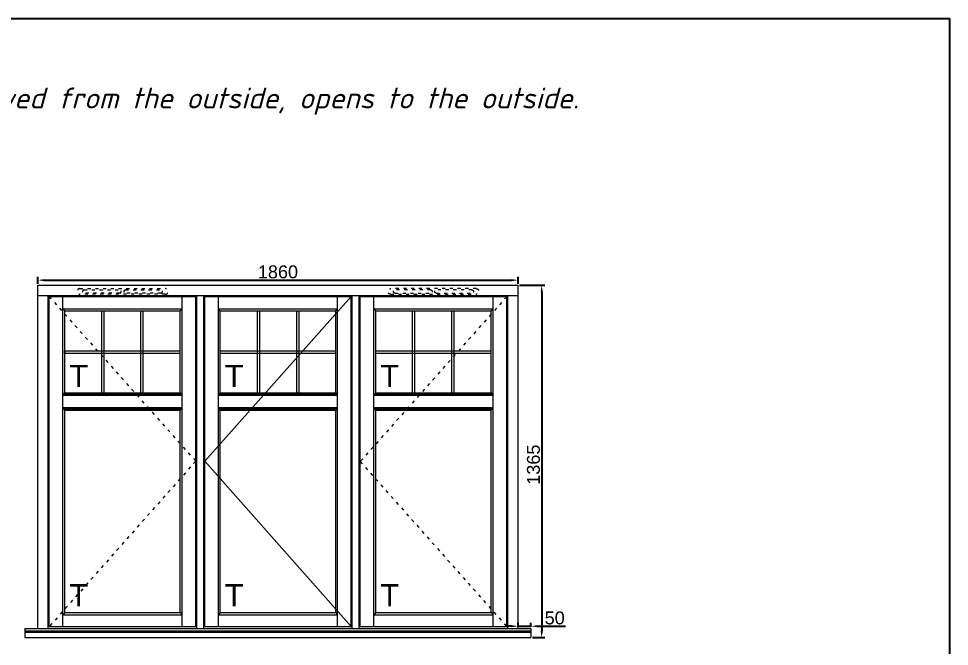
# Model space of a CAD drawing. Header units: millimetres. Extents: x 0 to 182016, y 11 to 3710.
# Drawn here: x 81282 to 84887, y 1278 to 3710 of the extents above; entities that cross this region are included whole.
import ezdxf

# ---------------------------------------------------------------- set-up
doc = ezdxf.new("R2010")
doc.units = ezdxf.units.MM
doc.linetypes.add('ACAD_ISO03W100', pattern=[30, 12, -18])
doc.layers.add('Matmenys', color=10, linetype='Continuous', lineweight=20)
doc.styles.add('ROMANS', font='stylu.ttf', dxfattribs={"oblique": 15})
doc.styles.get("Standard").update_dxf_attribs({"font": 'arial.ttf'})
doc.linetypes.add('TRACKS', pattern='A,3.81,[130,ltypeshp.shx,S=6.35,R=0,X=0,Y=0],3.81', length=7.62)
doc.dimstyles.new('Padidinti matmenys', dxfattribs={"dimscale": 10, "dimtxt": 5, "dimasz": 2.5, "dimexe": 1.25, "dimexo": 0.625, "dimtad": 1, "dimdec": 1, "dimtxsty": 'Standard', "dimcen": 2.5, "dimadec": 0, "dimazin": 0, "dimtfac": 1, "dimtdec": 1, "dimtmove": 0, "dimatfit": 3, "dimfxl": 1, "dimarcsym": 0})

# ---------------------------------------------------------------- blocks, each defined once
blk = doc.blocks.new('*D1167')
at = {"color": 0, "lineweight": -2, "transparency": 16777216}
for p, q in [((81356.3, 2683.4), (81356.3, 2709.6)), ((83216.3, 2683.4), (83216.3, 2709.6)), ((81381.3, 2697.1), (83191.3, 2697.1))]:
    blk.add_line(p, q, dxfattribs=at)
at = {"color": 0, "transparency": 16777216}
for points in [[(81381.3, 2701.2), (81381.3, 2692.9), (81356.3, 2697.1)], [(83191.3, 2701.2), (83191.3, 2692.9), (83216.3, 2697.1)]]:
    blk.add_solid(points, dxfattribs=at)
at = {"layer": 'Defpoints', "color": 0, "transparency": 16777216}
for p in [(81356.3, 2677.2), (83216.3, 2697.1), (83216.3, 2677.2)]:
    blk.add_point(p, dxfattribs=at)
at = {"color": 0, "lineweight": 5, "transparency": 16777216, "insert": (82286.3, 2728.9), "char_height": 50, "attachment_point": 5}
blk.add_mtext('1860', dxfattribs=at)
blk = doc.blocks.new('tv')
at = {"linetype": 'ACAD_ISO03W100', "lineweight": 5}
for p, q in [((29400.1, 41533.7), (29731.1, 41533.7)), ((29731.1, 41511.7), (29400.1, 41511.7))]:
    blk.add_line(p, q, dxfattribs=at)
for points in [[(29416.6, 41528.7), (29554.6, 41528.7, -1), (29554.6, 41516.7), (29416.6, 41516.7, -1)], [(29576.6, 41516.7, -1), (29576.6, 41528.7), (29714.6, 41528.7, -1), (29714.6, 41516.7)]]:
    blk.add_lwpolyline(points, format="xyb", close=True, dxfattribs=at)
for centre, start, end in [((29400.1, 41522.7), 90, 270), ((29731.1, 41522.7), 270, 90)]:
    blk.add_arc(centre, 11, start, end, dxfattribs=at)
blk = doc.blocks.new('*D1122')
at = {"color": 0, "lineweight": -2, "transparency": 16777216}
for p, q in [((83222.5, 2677.2), (83320.5, 2677.2)), ((83308, 2652.2), (83308, 1337.2)), ((83272.5, 1312.2), (83320.5, 1312.2))]:
    blk.add_line(p, q, dxfattribs=at)
at = {"color": 0, "transparency": 16777216}
for points in [[(83303.8, 2652.2), (83312.2, 2652.2), (83308, 2677.2)], [(83303.8, 1337.2), (83312.2, 1337.2), (83308, 1312.2)]]:
    blk.add_solid(points, dxfattribs=at)
at = {"layer": 'Defpoints', "color": 0, "transparency": 16777216}
for p in [(83216.3, 2677.2), (83266.3, 1312.2), (83308, 1312.2)]:
    blk.add_point(p, dxfattribs=at)
at = {"color": 0, "lineweight": 5, "transparency": 16777216, "insert": (83276.2, 1982.2), "char_height": 50, "attachment_point": 5, "rotation": 90}
blk.add_mtext('1365', dxfattribs=at)
blk = doc.blocks.new('*D1921')
at = {"color": 0, "lineweight": -2, "ltscale": 0.1, "transparency": 16777216}
for p, q in [((83191.3, 1356.3), (83166.3, 1356.3)), ((83216.3, 1353.8), (83216.3, 1368.8)), ((83216.3, 1356.3), (83266.3, 1356.3)), ((83266.3, 1353.8), (83266.3, 1368.8)), ((83291.3, 1356.3), (83400.2, 1356.3))]:
    blk.add_line(p, q, dxfattribs=at)
at = {"color": 0, "ltscale": 0.1, "transparency": 16777216}
for points in [[(83191.3, 1360.5), (83191.3, 1352.2), (83216.3, 1356.3)], [(83291.3, 1360.5), (83291.3, 1352.2), (83266.3, 1356.3)]]:
    blk.add_solid(points, dxfattribs=at)
at = {"layer": 'Defpoints', "color": 0, "ltscale": 0.1, "transparency": 16777216}
for p in [(83216.3, 1347.5), (83266.3, 1356.3), (83266.3, 1347.5)]:
    blk.add_point(p, dxfattribs=at)
at = {"color": 0, "ltscale": 0.1, "transparency": 16777216, "insert": (83358.3, 1388.1), "char_height": 50, "attachment_point": 5}
blk.add_mtext('50', dxfattribs=at)

msp = doc.modelspace()

# ---------------------------------------------------------------- linework, layer by layer
at = {"lineweight": 5}
for p, q in [((81356.3221385, 2677.192222), (83216.2888292, 2677.192222)), ((81356.3221385, 1347.5116013), (81356.3221385, 2677.192222)), ((83216.2888292, 1347.5116013), (83216.2888292, 2677.192222)), ((81356.3221385, 2637.1922216), (83216.2888292, 2637.1922216)), ((81396.3221385, 1347.5116013), (81396.3221385, 2637.1922216)), ((81400.3221385, 2633.1922216), (81967.6443689, 2633.1922216)), ((81400.3221385, 1354.9617728), (81400.3221385, 2633.1922216)), ((81453.0050445, 1354.9617728), (81453.0050445, 2633.1922216)), ((81914.9614632, 1354.9617728), (81914.9614632, 2633.1922216)), ((81967.6443689, 1354.9617728), (81967.6443689, 2633.1922216)), ((81971.644369, 1347.5116013), (81971.644369, 2637.1922216)), ((81998.644369, 1347.5116013), (81998.644369, 2637.1922216)), ((82002.644369, 2633.1922216), (82569.9665987, 2633.1922216)), ((82002.644369, 1354.9617728), (82002.644369, 2633.1922216)), ((82055.3272747, 1354.9617728), (82055.3272747, 2633.1922216)), ((82517.2836934, 1354.9617728), (82517.2836934, 2633.1922216)), ((82569.9665991, 1354.9617728), (82569.9665991, 2633.1922216)), ((82573.9665991, 1347.5116013), (82573.9665991, 2637.1922216)), ((82600.9665991, 1347.5116013), (82600.9665991, 2637.1922216)), ((82604.9665991, 2633.1922216), (83172.2888289, 2633.1922216)), ((82604.9665991, 1354.9617728), (82604.9665991, 2633.1922216)), ((82657.6495048, 1354.9617728), (82657.6495048, 2633.1922216)), ((83119.6059235, 1354.9617728), (83119.6059235, 2633.1922216)), ((83172.2888289, 1354.9617728), (83172.2888289, 2633.1922216)), ((83176.2888289, 1347.5116013), (83176.2888289, 2637.1922216)), ((81453.0050445, 2585.5093159), (81914.9614632, 2585.5093159)), ((81460.3221388, 2578.1922216), (81453.0050445, 2585.5093159)), ((81460.3221388, 2578.1922216), (81907.6443689, 2578.1922216)), ((81460.3221388, 2259.6690019), (81460.3221388, 2578.1922216)), ((81603.4332499, 2259.6690019), (81603.4332499, 2578.1922216)), ((81612.4332499, 2259.6690019), (81612.4332499, 2578.1922216)), ((81755.5443611, 2259.6690019), (81755.5443611, 2578.1922216)), ((81764.5443611, 2259.6690019), (81764.5443611, 2578.1922216)), ((81907.6443689, 2578.1922216), (81914.9614632, 2585.5093159)), ((81907.6443689, 2259.6690019), (81907.6443689, 2578.1922216)), ((82055.3272747, 2585.5093159), (82517.2836934, 2585.5093159)), ((82062.644369, 2578.1922216), (82055.3272747, 2585.5093159)), ((82062.644369, 2578.1922216), (82509.9665991, 2578.1922216)), ((82062.644369, 2259.6690019), (82062.644369, 2578.1922216)), ((82207.5002204, 2259.6690019), (82207.5002204, 2578.1922216)), ((82216.5002204, 2259.6690019), (82216.5002204, 2578.1922216)), ((82359.6113315, 2259.6690019), (82359.6113315, 2578.1922216)), ((82368.6113315, 2259.6690019), (82368.6113315, 2578.1922216)), ((82509.9665991, 2578.1922216), (82517.2836934, 2585.5093159)), ((82509.9665991, 2259.6690019), (82509.9665991, 2578.1922216)), ((82657.6495048, 2585.5093159), (83119.6059235, 2585.5093159)), ((82664.9665991, 2578.1922216), (82657.6495048, 2585.5093159)), ((82664.9665991, 2578.1922216), (83112.2888292, 2578.1922216)), ((82664.9665991, 2259.6690019), (82664.9665991, 2578.1922216)), ((82808.0777102, 2259.6690019), (82808.0777102, 2578.1922216)), ((82817.0777102, 2259.6690019), (82817.0777102, 2578.1922216)), ((82960.1888213, 2259.6690019), (82960.1888213, 2578.1922216)), ((82969.1888213, 2259.6690019), (82969.1888213, 2578.1922216)), ((83112.2888292, 2578.1922216), (83119.6059235, 2585.5093159)), ((83112.2888292, 2259.6690019), (83112.2888292, 2578.1922216)), ((81460.3221388, 2423.4306118), (81907.6443689, 2423.4306118)), ((82062.644369, 2423.4306118), (82509.9665991, 2423.4306118)), ((82664.9665991, 2423.4306118), (83112.2888292, 2423.4306118)), ((81460.3221388, 2414.4306118), (81907.6443689, 2414.4306118)), ((82062.644369, 2414.4306118), (82509.9665991, 2414.4306118)), ((82664.9665991, 2414.4306118), (83112.2888292, 2414.4306118)), ((81460.3221388, 1409.9617728), (81460.3221388, 2194.6690019)), ((81907.6443689, 1409.9617728), (81907.6443689, 2194.6690019)), ((82062.644369, 1409.9617728), (82062.644369, 2194.6690019)), ((82509.9665991, 1409.9617728), (82509.9665991, 2194.6690019)), ((82664.9665991, 1409.9617728), (82664.9665991, 2194.6690019)), ((83112.2888292, 1409.9617728), (83112.2888292, 2194.6690019)), ((81460.3221388, 1409.9617728), (81453.0050445, 1400.980399)), ((81460.3221388, 1409.9617728), (81907.6443689, 1409.9617728)), ((81907.6443689, 1409.9617728), (81914.9614632, 1400.980399)), ((82062.644369, 1409.9617728), (82055.3272747, 1400.980399)), ((82062.644369, 1409.9617728), (82509.9665991, 1409.9617728)), ((82509.9665991, 1409.9617728), (82517.2836934, 1400.980399)), ((82664.9665991, 1409.9617728), (82657.6495048, 1400.980399)), ((82664.9665991, 1409.9617728), (83112.2888292, 1409.9617728)), ((83112.2888292, 1409.9617728), (83119.6059235, 1400.980399)), ((81453.0050445, 1400.980399), (81914.9614632, 1400.980399)), ((82055.3272747, 1400.980399), (82517.2836934, 1400.980399)), ((82657.6495048, 1400.980399), (83119.6059235, 1400.980399)), ((81306.3221385, 1347.5116013), (83266.2888292, 1347.5116013)), ((81306.3221385, 1347.5116013), (81306.3221385, 1312.1617728)), ((81306.3221385, 1338.734043), (83266.2888292, 1338.734043)), ((81400.3221385, 1354.9617728), (81967.6443689, 1354.9617728)), ((82002.644369, 1354.9617728), (82569.9665987, 1354.9617728)), ((82604.9665991, 1354.9617728), (83172.2888289, 1354.9617728)), ((83266.2888292, 1347.5116013), (83266.2888292, 1312.1617728)), ((81306.3221385, 1332.7787661), (83266.2888292, 1332.7787661)), ((81306.3221385, 1312.1617728), (83266.2888292, 1312.1617728))]:
    msp.add_line(p, q, dxfattribs=at)
at = {"linetype": 'ACAD_ISO03W100', "lineweight": 5}
for p, q in [((81400.3221385, 2633.1922216), (81967.6443689, 1995.8020834)), ((83172.2888292, 2633.1922216), (82604.9665988, 1994.0769976)), ((81967.6443689, 1995.8020834), (81400.3221385, 1354.9617728)), ((82604.9665988, 1994.0769976), (83172.2888292, 1354.9617728))]:
    msp.add_line(p, q, dxfattribs=at)
at = {"color": 5, "linetype": 'TRACKS', "lineweight": 5}
for p, q in [((82569.9665991, 2633.1922216), (82002.6443686, 1995.8020834)), ((82002.6443686, 1995.8020834), (82569.9665991, 1354.9617728))]:
    msp.add_line(p, q, dxfattribs=at)
at = {"ltscale": 0.1}
for p, q in [((81460.3221388, 2414.4306118), (81460.3221388, 2423.4306118)), ((81453.0050445, 2252.3519076), (81914.9614632, 2252.3519076)), ((81460.3221388, 2259.6690019), (81907.6443689, 2259.6690019)), ((82055.3272747, 2252.3519076), (82517.2836934, 2252.3519076)), ((82062.644369, 2259.6690019), (82509.9665991, 2259.6690019)), ((82657.6495048, 2252.3519076), (83119.6059235, 2252.3519076)), ((82664.9665991, 2259.6690019), (83112.2888292, 2259.6690019)), ((81453.0050445, 2202.7674281), (81914.9614632, 2202.7674281)), ((82055.3272747, 2202.7674281), (82517.2836934, 2202.7674281)), ((82657.6495048, 2202.7674281), (83119.6059235, 2202.7674281)), ((81460.3221388, 2194.6690019), (81907.6443689, 2194.6690019)), ((82062.644369, 2194.6690019), (82509.9665991, 2194.6690019)), ((82664.9665991, 2194.6690019), (83112.2888292, 2194.6690019))]:
    msp.add_line(p, q, dxfattribs=at)
msp.add_lwpolyline([(84887.2512827, 3710.4502728), (84887.2512827, 10.9108603), (79387.9359399, 10.9108603), (79387.9359399, 3710.4502728)], close=True)
for points in [[(81453.0050445, 2252.3519076), (81460.3221388, 2259.6690019)], [(81907.6443689, 2259.6690019), (81914.9614632, 2252.3519076)], [(82062.644369, 2259.6690019), (82055.3272747, 2252.3519076)], [(82509.9665991, 2259.6690019), (82517.2836934, 2252.3519076)], [(82664.9665991, 2259.6690019), (82657.6495048, 2252.3519076)], [(83112.2888292, 2259.6690019), (83119.6059235, 2252.3519076)], [(81460.3221388, 2194.6690019), (81453.0050445, 2202.7674281)], [(81914.9614632, 2202.7674281), (81907.6443689, 2194.6690019)], [(82055.3272747, 2202.7674281), (82062.644369, 2194.6690019)], [(82517.2836934, 2202.7674281), (82509.9665991, 2194.6690019)], [(82657.6495048, 2202.7674281), (82664.9665991, 2194.6690019)], [(83112.2888292, 2194.6690019), (83119.6059235, 2202.7674281)]]:
    msp.add_lwpolyline(points, dxfattribs=at)

# ---------------------------------------------------------------- block references
at = {"color": 1}
msp.add_blockref('tv', (52118.801337, -38869.4906216), dxfattribs=at)
at = {"color": 1, "xscale": -1}
msp.add_blockref('tv', (112454.2105464, -38869.4906216), dxfattribs=at)

# ---------------------------------------------------------------- texts
at = {"lineweight": 0, "insert": (81034.1344801, 3443.1762634), "char_height": 80.838163663, "attachment_point": 1, "style": 'ROMANS'}
msp.add_mtext('{\\fISOCPEUR|b0|i0|c186|p34;Viewed from the outside, opens to the outside.}', dxfattribs=at)
at = {"layer": 'Matmenys', "color": 0}
for p in [(81477.577355, 2282.522539), (82079.8995851, 2282.522539), (82682.2218152, 2282.522539), (81477.577355, 1432.81531), (82079.8995851, 1432.81531), (82682.2218152, 1432.81531)]:
    msp.add_text('T', height=86.4, dxfattribs=at).set_placement(p)

# ---------------------------------------------------------------- dimensions: what is measured, and where the dimension line sits
at = {"color": 1, "lineweight": 5}
dim = msp.add_linear_dim(base=(83216.2888292, 2697.0782114), p1=(81356.3221385, 2677.192222), p2=(83216.2888292, 2677.192222), dimstyle='Padidinti matmenys', dxfattribs=at)
dim.commit()
dim.dimension.update_dxf_attribs({"geometry": '*D1167', "text_midpoint": (82286.3054838, 2728.8568608)})
dim = msp.add_linear_dim(base=(83307.9924576, 1312.1617728), p1=(83216.2888292, 2677.192222), p2=(83266.2888292, 1312.1617728), angle=90, dimstyle='Padidinti matmenys', dxfattribs=at)
dim.commit()
dim.dimension.update_dxf_attribs({"geometry": '*D1122', "text_midpoint": (83307.9924576, 1982.1769974), "dimtype": 160})
at = {"color": 1, "ltscale": 0.1}
dim = msp.add_linear_dim(base=(83266.2888292, 1356.3493894), p1=(83216.2888292, 1347.5116013), p2=(83266.2888292, 1347.5116013), dimstyle='Padidinti matmenys', dxfattribs=at)
dim.commit()
dim.dimension.update_dxf_attribs({"geometry": '*D1921', "text_midpoint": (83358.2652958, 1388.1280388)})

doc.saveas('drawing.dxf')
